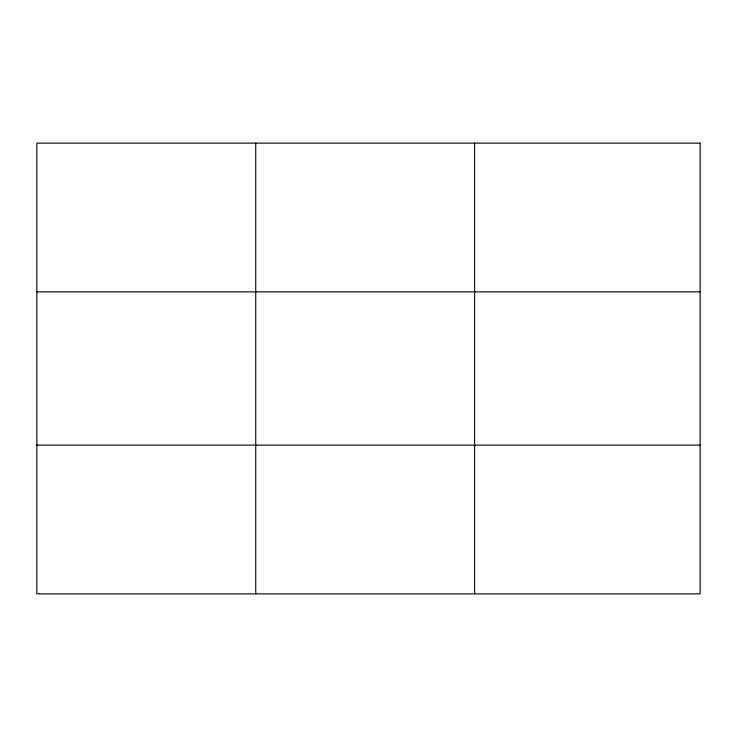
<?xml version="1.0" encoding="UTF-8"?>
<svg xmlns="http://www.w3.org/2000/svg" width="737" height="737" viewBox="0 0 737 737"><rect width="100%" height="100%" fill="white"/><g stroke="black" fill="none" stroke-linecap="round" stroke-linejoin="round"><path stroke-width="1.11" d="M255.739 593.875L255.739 143.125M474.628 593.875L474.628 143.125M36.85 291.87L700.15 291.87M36.85 445.13L700.15 445.13M700.15 143.125L700.15 593.875L36.85 593.875L36.85 143.125L700.15 143.125"/></g></svg>
